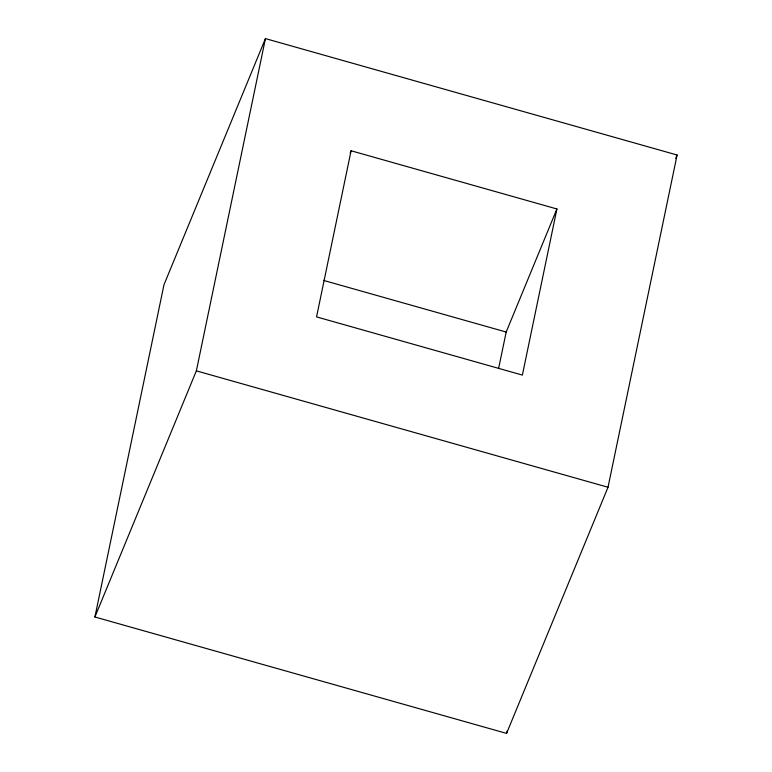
<?xml version="1.0" encoding="UTF-8"?>
<svg xmlns="http://www.w3.org/2000/svg" width="772" height="772" viewBox="0 0 772 772"><rect width="100%" height="100%" fill="white"/><g stroke="black" fill="none" stroke-linecap="round" stroke-linejoin="round"><path stroke-width="1.16" d="M94.908 616.992L163.982 284.743L265.433 38.6L677.092 155.008L608.018 487.257L506.567 733.4L94.908 616.992L196.368 370.849L265.433 38.6M351.077 150.762L316.549 316.887L522.374 375.086L556.911 208.971L351.077 150.762L350.17 152.981M498.587 368.562L506.181 332.037L556.911 208.971M506.567 733.4L507.059 731.045M675.712 158.347L677.092 155.008M323.478 280.381L506.181 332.037M196.368 370.849L608.018 487.257"/></g></svg>
